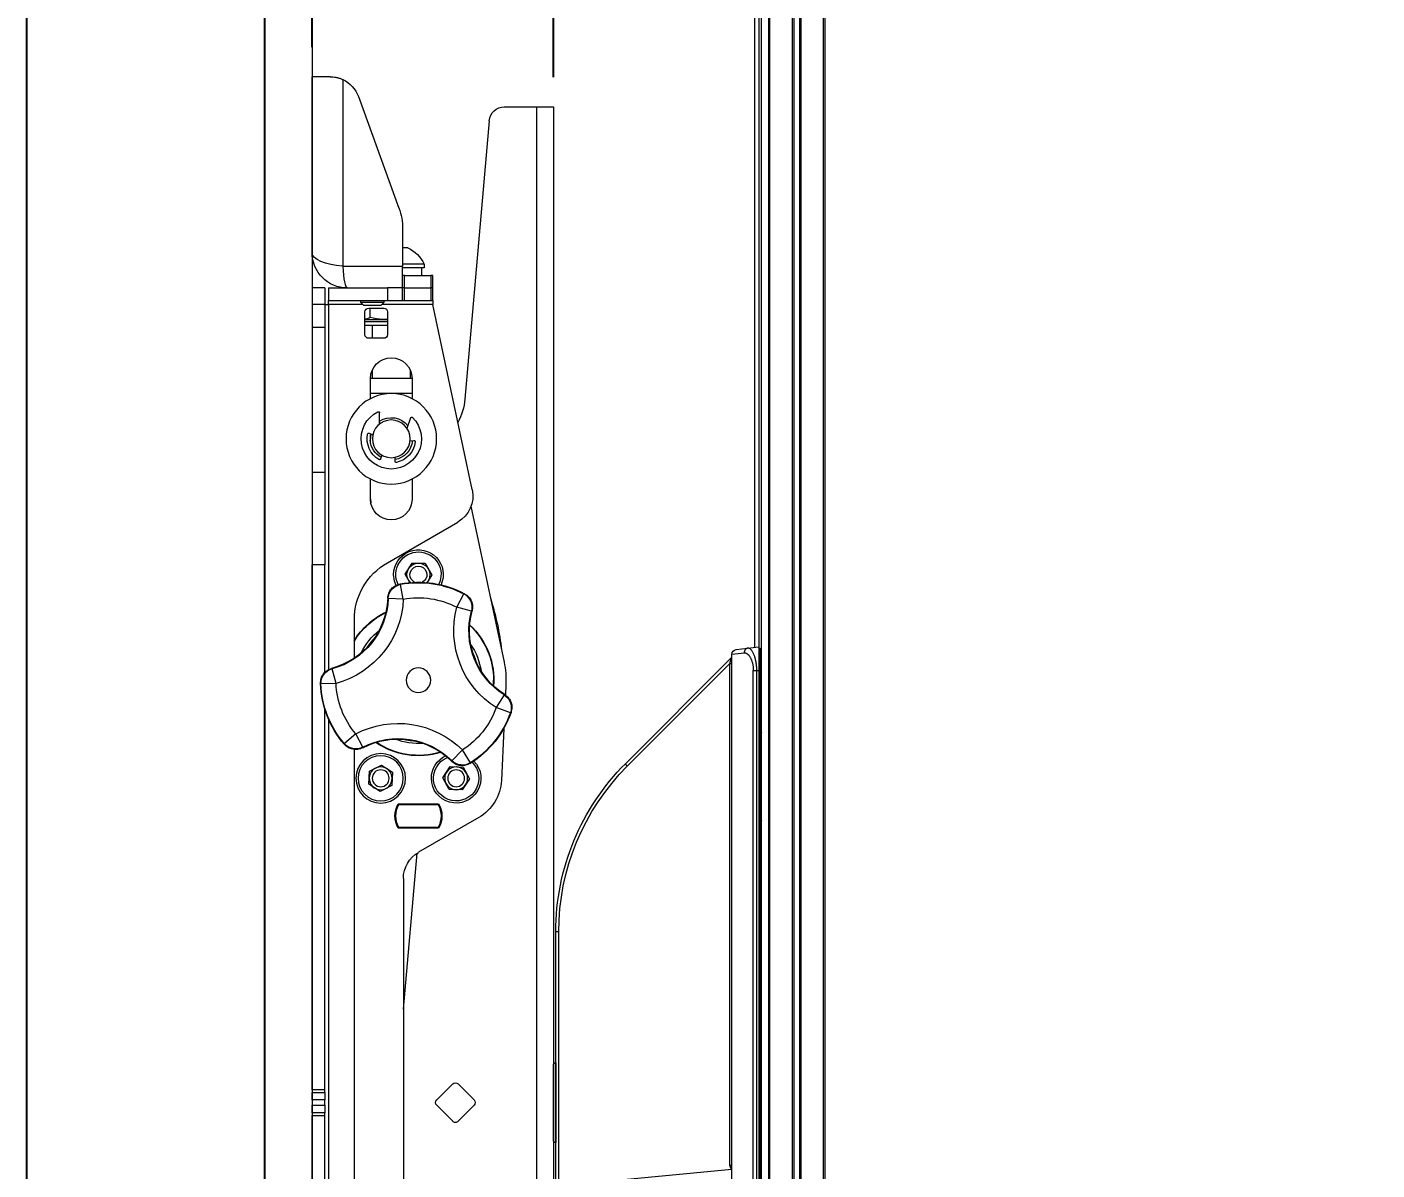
# Model space of a CAD drawing. Header units: millimetres. Extents: x -71336 to -35435, y -26189 to 22712.
# Drawn here: x -63671 to -63386.9, y -17327.9 to -17087.4 of the extents above; entities that cross this region are included whole.
import ezdxf

# ---------------------------------------------------------------- set-up
doc = ezdxf.new("R2010")
doc.units = ezdxf.units.MM
doc.layers.add('SC - Containment', color=30, linetype='Continuous')
doc.layers.add('SC - Dimensions', color=1, linetype='Continuous')
doc.layers.add('SC - Equipment', color=7, linetype='Continuous', lineweight=13)
doc.styles.get("Standard").update_dxf_attribs({"font": 'arial.ttf', "height": 35})
doc.dimstyles.new('MJC', dxfattribs={"dimscale": 25, "dimtxt": 35, "dimasz": 1, "dimexe": 0.25, "dimexo": 0.25, "dimgap": 0.25, "dimtad": 1, "dimdec": 0, "dimzin": 0, "dimdsep": 46, "dimtxsty": 'Standard', "dimcen": 0.09, "dimclrd": 1, "dimclre": 1, "dimclrt": 7, "dimadec": 0, "dimazin": 0, "dimtfac": 1, "dimtdec": 0, "dimtofl": 0, "dimtmove": 0, "dimatfit": 3, "dimfxl": 1, "dimtolj": 1, "dimtzin": 0, "dimarcsym": 0})

# ---------------------------------------------------------------- blocks, each defined once
blk = doc.blocks.new('*D144')
at = {"layer": 'Defpoints', "color": 0, "transparency": 16777216}
for p in [(-63560.22, -16734.97), (-63611.02, -17097.85), (-63560.22, -17104.2)]:
    blk.add_point(p, dxfattribs=at)
at = {"layer": 'SC - Dimensions', "color": 1, "lineweight": -2, "transparency": 16777216}
for p, q in [((-63611.02, -17091.6), (-63611.02, -16728.72)), ((-63560.22, -17097.95), (-63560.22, -16728.72)), ((-63636.02, -16734.97), (-63661.02, -16734.97)), ((-63535.22, -16734.97), (-63451.25, -16734.97))]:
    blk.add_line(p, q, dxfattribs=at)
at = {"layer": 'SC - Dimensions', "color": 1, "transparency": 16777216}
for points in [[(-63636.02, -16730.8), (-63636.02, -16739.13), (-63611.02, -16734.97)], [(-63535.22, -16730.8), (-63535.22, -16739.13), (-63560.22, -16734.97)]]:
    blk.add_solid(points, dxfattribs=at)
at = {"layer": 'SC - Dimensions', "color": 7, "transparency": 16777216, "insert": (-63479.19, -16710.85), "char_height": 35, "attachment_point": 5}
blk.add_mtext('\\A1;51', dxfattribs=at)
blk = doc.blocks.new('*D145')
at = {"layer": 'Defpoints', "color": 0, "transparency": 16777216}
for p in [(-63503.13, -16834.97), (-63503.13, -16935.27), (-63560.22, -17104.2)]:
    blk.add_point(p, dxfattribs=at)
at = {"layer": 'SC - Dimensions', "color": 1, "lineweight": -2, "transparency": 16777216}
for p, q in [((-63560.22, -17097.95), (-63560.22, -16828.72)), ((-63503.13, -16929.02), (-63503.13, -16828.72)), ((-63585.22, -16834.97), (-63610.22, -16834.97)), ((-63478.13, -16834.97), (-63386.91, -16834.97))]:
    blk.add_line(p, q, dxfattribs=at)
at = {"layer": 'SC - Dimensions', "color": 1, "transparency": 16777216}
for points in [[(-63585.22, -16830.8), (-63585.22, -16839.13), (-63560.22, -16834.97)], [(-63478.13, -16830.8), (-63478.13, -16839.13), (-63503.13, -16834.97)]]:
    blk.add_solid(points, dxfattribs=at)
at = {"layer": 'SC - Dimensions', "color": 7, "transparency": 16777216, "insert": (-63418.23, -16810.92), "char_height": 35, "attachment_point": 5}
blk.add_mtext('\\A1;57', dxfattribs=at)
blk = doc.blocks.new('SONY FW-49XE8001 - SIDE')
at = {"layer": 'SC - Equipment'}
for points in [[(-50.74, -159.98), (-50.78, -159.94), (-50.81, -159.91), (-50.83, -159.87), (-50.86, -159.83), (-50.89, -159.78), (-50.91, -159.72), (-50.94, -159.67), (-50.96, -159.61), (-50.98, -159.54), (-50.99, -159.48), (-51.01, -159.41), (-51.02, -159.34), (-51.03, -159.27), (-51.03, -159.19), (-51.03, -159.11), (-51.03, -159.11), (-51.03, 472.09, 0.028269)], [(-56.01, 473.59), (-56.01, -160.11, 0.414296), (-55.71, -160.41), (-31.81, -160.41)], [(-49.52, -159.98), (-49.49, -159.94), (-49.46, -159.91), (-49.43, -159.87), (-49.41, -159.83), (-49.38, -159.78), (-49.35, -159.72), (-49.33, -159.67), (-49.31, -159.61), (-49.29, -159.54), (-49.27, -159.48), (-49.26, -159.41), (-49.25, -159.34), (-49.24, -159.27), (-49.23, -159.19), (-49.23, -159.11), (-49.23, -159.11), (-49.23, 472.09, -0.028269)], [(-43.95, -159.21), (-43.95, -159.21), (-43.01, -159.21, 0.414369), (-42.71, -158.91), (-42.71, 468.45, 0.070482), (-42.72, 468.53), (-44.2, 473.67, 0.335075), (-44.48, 473.89), (-49.23, 473.89)], [(-44.28, -160.11), (-44.3, -160.11), (-44.31, -160.1), (-44.32, -160.1), (-44.33, -160.08), (-44.34, -160.07), (-44.36, -160.04), (-44.36, -160.04), (-44.38, -159.99), (-44.39, -159.95), (-44.41, -159.91), (-44.42, -159.86), (-44.42, -159.82), (-44.44, -159.72), (-44.46, -159.62), (-44.47, -159.51), (-44.47, -159.5), (-44.48, -159.39), (-44.48, -159.29), (-44.48, -159.18), (-44.48, -159.11), (-44.45, 472.59, -0.194205)], [(-43.99, -159.4, -0.014598), (-43.98, -159.29, -0.012703), (-43.97, -159.18), (-43.96, -159.16), (-43.96, -159.13), (-43.95, -159.1), (-43.94, -159.07), (-43.93, -159.04), (-43.92, -159.01), (-43.9, -158.98), (-43.9, -158.98), (-43.89, -158.96), (-43.87, -158.94), (-43.86, -158.93), (-43.85, -158.92), (-43.84, -158.91), (-43.82, -158.91), (-42.72, -158.91), (-42.72, 467.88), (-42.72, 467.88), (-43.86, 471.85, 0.020571), (-43.9, 471.98, 0.024263), (-43.94, 472.08)], [(-42.71, 451.77), (-42.1, 451.71, -0.383851), (-41.21, 450.72), (-41.21, 190.92)], [(-42.11, 190.73), (-42.41, 190.77), (-42.41, -159.39), (-32.31, -159.21), (-0.12, -157.52, 0.398867), (0.59, -156.78), (0.59, 131.08, 0.198915), (-14.05, 166.43), (-36.31, 188.69, -0.198753), (-36.46, 189.05)], [(-36.46, -33.71), (-36.46, 189.45, 0.378837), (-37.34, 190.45), (-42.11, 191.03), (-42.11, -159.38)], [(0.59, 86.7), (0.62, 86.7, 0.398988), (1.09, 87.2), (1.09, 103, 0.398882), (0.62, 103.5), (0.59, 103.5)], [(-36.05, 81.88), (-36.05, 81.83), (-36.05, 81.77), (-36.06, 81.72), (-36.07, 81.66), (-36.09, 81.6), (-36.11, 81.55), (-36.13, 81.49), (-36.14, 81.47), (-36.17, 81.41), (-36.2, 81.36), (-36.23, 81.31), (-36.26, 81.26), (-36.3, 81.22), (-36.33, 81.18), (-36.37, 81.14), (-36.41, 81.11, -0.008595), (-36.46, 81.24)], [(-36.46, 23.17), (-10.79, 25.64, 0.386372), (-4.91, 32.11), (-4.91, 72.17, 0.386373), (-10.79, 78.64), (-36.46, 81.11)]]:
    blk.add_lwpolyline(points, format="xyb", dxfattribs=at)
for points in [[(-55.71, -160.41), (-55.71, 473.89)], [(-49.52, 473.39), (-49.52, -159.98), (-50.74, -159.98), (-50.74, 473.39)], [(-44.2, 472.29), (-44.2, -159.11), (-49.23, -159.11)], [(-41.21, 446.74), (-42.1, 446.74), (-42.1, 191.03)], [(-41.73, -156.38), (-41.73, 186.03), (-41.73, 186.09), (-41.72, 186.31), (-41.71, 186.53), (-41.69, 186.75), (-41.67, 186.96), (-41.65, 187.17), (-41.62, 187.38), (-41.59, 187.58), (-41.55, 187.78), (-41.52, 187.98), (-41.49, 188.1), (-41.45, 188.29), (-41.4, 188.47), (-41.35, 188.65), (-41.3, 188.83), (-41.26, 188.96), (-41.21, 189.11), (-41.15, 189.26), (-41.1, 189.4), (-41.04, 189.54), (-41, 189.63), (-40.94, 189.75), (-40.88, 189.87), (-40.81, 189.98), (-40.75, 190.09), (-40.71, 190.15), (-40.66, 190.23), (-40.6, 190.3), (-40.55, 190.36), (-40.5, 190.42), (-40.44, 190.48), (-40.43, 190.49), (-40.37, 190.54), (-40.32, 190.59), (-40.27, 190.63), (-40.21, 190.66), (-40.16, 190.69), (-40.11, 190.71), (-40.06, 190.73), (-40.02, 190.74), (-39.97, 190.75), (-39.93, 190.76), (-39.89, 190.76), (-39.85, 190.75), (-39.79, 190.75), (-39.74, 190.73), (-39.69, 190.72), (-39.64, 190.7), (-39.59, 190.68), (-39.54, 190.66), (-39.49, 190.63), (-39.47, 190.61), (-39.42, 190.58), (-39.38, 190.54), (-39.34, 190.51), (-39.3, 190.47), (-39.26, 190.43), (-39.23, 190.38), (-39.2, 190.34), (-39.17, 190.29), (-39.14, 190.24), (-39.12, 190.19), (-39.1, 190.13), (-39.08, 190.07), (-39.06, 190.02), (-39.05, 189.96), (-39.04, 189.9), (-39.04, 189.88), (-39.04, 189.82), (-39.04, 189.76), (-39.08, 189.77), (-39.13, 189.77), (-39.18, 189.76), (-39.23, 189.76), (-39.28, 189.75), (-39.33, 189.74), (-39.39, 189.72), (-39.44, 189.7), (-39.49, 189.68), (-39.54, 189.65), (-39.6, 189.62), (-39.65, 189.58), (-39.71, 189.54), (-39.77, 189.49), (-39.82, 189.44), (-39.88, 189.39), (-39.94, 189.33), (-40, 189.26), (-40.06, 189.19), (-40.12, 189.12), (-40.17, 189.04), (-40.23, 188.96), (-40.29, 188.87), (-40.29, 188.87), (-40.34, 188.78), (-40.39, 188.69), (-40.44, 188.59), (-40.48, 188.5), (-40.53, 188.39), (-40.56, 188.31), (-40.61, 188.19), (-40.65, 188.06), (-40.69, 187.93), (-40.73, 187.8), (-40.77, 187.67), (-40.78, 187.64), (-40.81, 187.5), (-40.84, 187.36), (-40.87, 187.22), (-40.89, 187.08), (-40.91, 186.94), (-40.93, 186.79), (-40.94, 186.65), (-40.95, 186.49), (-40.96, 186.34), (-40.97, 186.19), (-40.97, 186.03), (-40.97, 186.03)], [(-14.05, 166.43), (-14.05, 166.43), (-14.05, 166.42), (-14.05, 166.41), (-14.05, 166.39), (-14.06, 166.38), (-14.06, 166.38), (-14.08, 166.35), (-14.1, 166.32), (-14.13, 166.27), (-14.14, 166.26), (-14.18, 166.21), (-14.23, 166.15), (-14.27, 166.1), (-14.28, 166.09), (-14.32, 166.04), (-14.37, 165.99), (-14.41, 165.94), (-14.45, 165.9), (-36.05, 187.49), (-36.08, 187.61), (-36.1, 187.73), (-36.13, 187.85), (-36.14, 187.86), (-36.16, 187.99), (-36.19, 188.1), (-36.22, 188.22), (-36.22, 188.23), (-36.25, 188.34), (-36.26, 188.4), (-36.27, 188.47), (-36.29, 188.55), (-36.3, 188.57), (-36.31, 188.66), (-36.31, 188.67), (-36.32, 188.68), (-36.32, 188.69), (-36.32, 188.69), (-36.31, 188.69)], [(-42.41, 185.66), (-42.11, 185.62)], [(-40.97, -156.38), (-40.97, 186.03), (-41.73, 186.03), (-42.11, 186.07)], [(-36.46, 81.88), (-36.05, 81.88), (-36.05, 187.49), (-36.46, 187.49)], [(-42.41, -153.34), (-42.66, -153.34), (-42.66, 182.66), (-42.41, 182.66)], [(-42.66, 173.29), (-42.71, 173.29)], [(-42.71, 172.99), (-42.66, 172.94)], [(-42.71, 167.29), (-42.66, 167.29)], [(-42.71, 161.29), (-42.66, 161.29)], [(-42.71, 155.59), (-42.66, 155.64)], [(-0.06, -14.77), (-0.05, -13.8), (-0.03, -9.86), (-0.02, -5.91), (0, -1.97), (0, 1.97), (0, 4.95), (0, 8.89), (-0.01, 12.84), (-0.02, 16.78), (-0.03, 20.72), (-0.03, 24.66), (-0.03, 131.08), (0.59, 131.08)], [(0.62, 103.5), (0.62, 86.7)]]:
    blk.add_lwpolyline(points, dxfattribs=at)
for centre, radius, start, end in [((-1508.92, -12114.66), 12391.91, 83.17575, 83.187745), ((-49.28, 131.08), 49.25, 359.9999, 44.9996), ((-10.75, 135.35), 37.22, 149.0133, 149.1669)]:
    blk.add_arc(centre, radius, start, end, dxfattribs=at)
blk = doc.blocks.new('CHIEF MSM1U - SIDE')
at = {"layer": 'SC - Equipment', "color": 146, "true_color": 0x105689}
for p, q in [((-3.78, 216.46), (0, 216.46)), ((0, 179.43), (0, 216.46)), ((-6.45, 215.88), (-6.45, 176.62)), ((-9.75, 212.29), (-18.28, 188.84)), ((-50.8, 210.11), (-50.8, -208.99)), ((-47.2, 210.11), (-50.8, 210.11)), ((-47.2, 210.11), (-47.2, -208.99)), ((-40.44, 210.11), (-47.2, 210.11)), ((-37.28, 207.22), (-32.15, 148.61)), ((-19.05, 184.5), (-19.05, 176.62)), ((-20.14, 180.47), (-19.05, 180.47)), ((-23.62, 177.05), (-23.62, 176.26)), ((-23.62, 177.05), (-19.05, 177.05)), ((-23.62, 176.26), (-19.05, 176.26)), ((-23.02, 176.26), (-23.02, 174.67)), ((-6.45, 176.62), (-19.05, 176.62)), ((-19.05, 172.01), (-19.05, 176.62)), ((-25.4, 172.01), (-25.4, 174.67)), ((-25.4, 174.67), (-24.98, 174.67)), ((-24.98, 174.67), (-24.98, 172.01)), ((-19.48, 174.67), (-24.98, 174.67)), ((-19.48, 172.01), (-19.48, 174.67)), ((-19.48, 174.67), (-19.05, 174.67)), ((-25.4, 169.35), (-25.4, 172.01)), ((-25.4, 172.01), (-25.4, 172.01)), ((-25.4, 172.01), (-24.98, 172.01)), ((-24.98, 172.01), (-24.98, 169.36)), ((-19.48, 172.01), (-24.98, 172.01)), ((-19.48, 169.36), (-19.48, 172.01)), ((-19.48, 172.01), (-19.05, 172.01)), ((-19.05, 169.36), (-19.05, 172.01)), ((-19.05, 172.01), (-18.67, 172.01)), ((-18.67, 172.01), (-15.88, 172.01)), ((-15.88, 172.01), (-15.88, 169.36)), ((-3.45, 172.01), (-15.88, 172.01)), ((-3.45, 172.01), (-3.45, 169.36)), ((-2.66, 172.01), (-2.66, 168.56)), ((-2.66, 172.01), (0, 172.01)), ((0, 172.01), (0, 168.56)), ((-33.69, 129.57), (-25.4, 168.56)), ((-25.4, 169.36), (-25.4, 169.35)), ((-24.98, 169.36), (-25.4, 169.36)), ((-25.4, 169.35), (-25.4, 168.56)), ((-25.4, 168.56), (-14.73, 168.56)), ((-19.48, 169.36), (-24.98, 169.36)), ((-19.05, 169.36), (-19.48, 169.36)), ((-15.88, 169.36), (-19.05, 169.36)), ((-3.45, 169.36), (-15.88, 169.36)), ((-15.11, 169.36), (-15.11, 168.95)), ((-15.11, 168.95), (-14.48, 168.32)), ((-15.11, 168.95), (-10.29, 168.95)), ((-11.91, 167.77), (-15.08, 167.77)), ((-14.48, 168.32), (-10.92, 168.32)), ((-12.22, 165.87), (-12.22, 167.77)), ((-10.92, 168.32), (-10.29, 168.95)), ((-10.67, 168.56), (-3.45, 168.56)), ((-10.29, 168.95), (-10.29, 169.36)), ((-3.45, 168.56), (-3.45, 169.36)), ((-2.66, 168.56), (-3.45, 168.56)), ((-3.45, 168.56), (-3.45, 91.64)), ((-2.66, 168.56), (0, 168.56)), ((-2.66, 168.56), (-2.66, 163.7)), ((0, 168.56), (0, 163.7)), ((-15.88, 166.98), (-15.88, 162.21)), ((-15.88, 165.33), (-11.11, 165.33)), ((-15.88, 164.87), (-11.11, 164.87)), ((-11.11, 162.21), (-11.11, 166.98)), ((-15.88, 164.08), (-11.3, 164.08)), ((-12.7, 161.42), (-12.7, 164.08)), ((-2.66, 163.7), (0, 163.7)), ((-2.66, 163.7), (-2.66, 133.21)), ((0, 163.7), (0, 133.21)), ((-15.08, 161.42), (-11.91, 161.42)), ((-20.64, 154.79), (-20.64, 152.96)), ((-12.7, 152.96), (-12.7, 154.79)), ((-21.04, 152.96), (-12.3, 152.96)), ((-21.04, 152.96), (-21.04, 148.73)), ((-12.3, 148.73), (-12.3, 152.96)), ((-21.04, 149.79), (-12.3, 149.79)), ((-14.22, 143.39), (-14.21, 145.72)), ((-20.72, 144.67), (-19.97, 142.46)), ((-20.61, 139.84), (-21.43, 139.92)), ((-21.04, 139.88), (-21.04, 139.44)), ((-12.04, 141.43), (-12.79, 141.1)), ((-12.3, 139.44), (-12.3, 141.08)), ((-17.47, 135.55), (-17.46, 136.37)), ((-14.69, 136.82), (-14.43, 136.04)), ((-21.04, 131.8), (-21.04, 127.56)), ((-12.3, 127.56), (-12.3, 131.8)), ((-2.66, 133.21), (0, 133.21)), ((-2.66, 133.21), (-2.66, 113.77)), ((0, 133.21), (0, 113.77)), ((-33.44, 126.06), (-40.4, 93.29)), ((-12.3, 127.59), (-12.36, 126.82)), ((-15.84, 114.19), (-30.65, 122.75)), ((-23.83, 114.07), (-25.17, 111.63)), ((-21.04, 114.13), (-23.83, 114.07)), ((-19.6, 111.75), (-21.04, 114.13)), ((-2.66, 113.77), (0, 113.77)), ((-2.66, 91.02), (-2.66, 113.77)), ((0, 3.27), (0, 113.77)), ((-25.17, 111.63), (-24.19, 110.01)), ((-20.55, 110.01), (-19.6, 111.75)), ((-20.34, 110.4), (-20.64, 110.02)), ((-19.2, 106.52), (-18.62, 109.64)), ((-30.47, 104.81), (-31.95, 107.62)), ((-19.2, 106.52), (-16.03, 106.65)), ((-15.93, 106.72), (-16.03, 106.65)), ((-33.54, 103.99), (-33.66, 104.03)), ((-33.54, 103.99), (-30.47, 104.81)), ((-8.89, 94.1), (-8.89, 102.16)), ((-12.24, 97.11), (-12.68, 97.66)), ((-34.07, 94.42), (-34.33, 93.76)), ((-5.04, 88.8), (-4.22, 91.86)), ((-4.22, 91.86), (-4.12, 91.94)), ((-40.78, 88.6), (-40.68, 86.31)), ((-38.15, 88.27), (-38.19, 89.46)), ((-5.04, 88.8), (-1.87, 88.67)), ((-40.55, 86.42), (-40.44, 86.37)), ((-40.44, 86.37), (-38.74, 83.69)), ((-41.74, 82.63), (-38.74, 83.69)), ((-2.66, 3.27), (-2.66, 83.42)), ((-3.45, 81.27), (-3.45, -82.71)), ((-40.35, 79.33), (-39.83, 68.38)), ((-20.79, 76.86), (-20.79, 76.86)), ((-10.67, 75.37), (-9.2, 78.18)), ((-9.2, 78.18), (-6.79, 76.11)), ((-33.32, 72.09), (-31.63, 74.78)), ((-29.39, 72.53), (-31.63, 74.78)), ((-10.66, 75.25), (-10.67, 75.37)), ((-8.89, -81.46), (-8.89, 74.93)), ((-31.81, 71.18), (-33.1, 68.71)), ((-29.03, 71.29), (-31.81, 71.18)), ((-29.39, 72.53), (-29.36, 72.41)), ((-27.53, 68.94), (-29.03, 71.29)), ((-14.59, 71.61), (-16.93, 70.09)), ((-12.11, 70.34), (-14.59, 71.61)), ((-33.1, 68.71), (-31.61, 66.36)), ((-28.82, 66.47), (-27.53, 68.94)), ((-16.93, 70.09), (-16.78, 67.31)), ((-11.96, 67.56), (-12.11, 70.34)), ((-31.61, 66.36), (-28.82, 66.47)), ((-16.78, 67.31), (-14.3, 66.04)), ((-14.3, 66.04), (-11.96, 67.56)), ((-18.13, 63.43), (-26.63, 63.43)), ((-26.41, 63.43), (-26.51, 63.27)), ((-26.51, 63.27), (-18.26, 63.27)), ((-18.26, 63.27), (-18.35, 63.43)), ((-35.08, 60.58), (-22.38, 53.24)), ((-26.63, 58.35), (-18.13, 58.35)), ((-18.26, 58.51), (-26.51, 58.51)), ((-26.51, 58.51), (-26.41, 58.35)), ((-18.35, 58.35), (-18.26, 58.51)), ((-19.21, 20.21), (-22.08, 53.06)), ((-19.21, 47.74), (-19.21, -46.62)), ((-34.09, 1.12), (-30.72, 4.49)), ((-29.6, 4.49), (-26.23, 1.12)), ((-2.66, 3.27), (0, 3.27)), ((-2.66, 2.71), (-2.66, 3.27)), ((0, 3.27), (0, 2.71)), ((-30.72, -3.37), (-34.09, 0)), ((-26.23, 0), (-29.6, -3.37)), ((0, 2.71), (-2.66, 2.71)), ((-2.66, 2.71), (-2.66, 1.12)), ((-2.66, 1.12), (0, 1.12)), ((-2.66, 0), (-2.66, 1.12)), ((0, 0), (-2.66, 0)), ((-2.66, 0), (-2.66, -1.59)), ((0, 1.12), (0, 2.71)), ((0, 1.12), (0, 0)), ((0, -1.59), (0, 0)), ((-2.66, -1.59), (0, -1.59)), ((-2.66, -2.15), (-2.66, -1.59)), ((0, -2.15), (-2.66, -2.15)), ((-2.66, -83.47), (-2.66, -2.15)), ((0, -1.59), (0, -2.15)), ((0, -112.65), (0, -2.15))]:
    blk.add_line(p, q, dxfattribs=at)
at = {"layer": 'SC - Equipment', "color": 146, "true_color": 0x105689, "flags": 128}
for points in [[(-6.45, 176.62), (-5.15, 176.73), (-3.92, 176.93), (-2.81, 177.21), (-1.84, 177.56), (-1.06, 177.97), (-0.48, 178.43), (-0.12, 178.93), (0, 179.43)], [(-6.45, 176.62), (-6.52, 175.64), (-6.61, 174.74), (-6.71, 173.95), (-6.84, 173.27), (-6.97, 172.73), (-7.11, 172.34), (-7.27, 172.09), (-7.42, 172.01)], [(-11.3, 164.08), (-11.15, 164.09), (-11.11, 164.1)], [(-12.35, 141.3), (-12.33, 141.23), (-12.23, 139.96)], [(-17.68, 109.41), (-17.34, 110.34), (-17.16, 111.69)], [(-20.87, 110.74), (-21.35, 110.23), (-21.62, 110.08)], [(-18.62, 109.64), (-18.59, 109.66), (-18.5, 109.72)], [(-32.09, 107.67), (-31.99, 107.63), (-31.95, 107.62)], [(-13.28, 98.51), (-12.36, 97.47), (-11.55, 96.34)], [(-13.21, 98.4), (-12.28, 97.34), (-11.64, 96.43)], [(-34.76, 92.82), (-34.04, 94.8), (-33.75, 95.4)], [(-34.7, 92.94), (-34.09, 94.64), (-33.79, 95.27)], [(-34.39, 93.89), (-34.25, 94.27), (-33.79, 95.28)], [(-1.76, 88.77), (-1.84, 88.7), (-1.87, 88.67)], [(-41.74, 82.63), (-41.77, 82.65), (-41.87, 82.69)], [(-19.1, 77.06), (-19.74, 76.91), (-21.84, 76.65)], [(-19.23, 77.05), (-20.61, 76.78), (-21.72, 76.68)], [(-20.83, 76.86), (-20.23, 76.95), (-20.13, 76.96)], [(-6.79, 76.11), (-6.78, 76.07), (-6.77, 75.97)], [(-33.29, 71.96), (-33.31, 72.05), (-33.32, 72.09)]]:
    blk.add_lwpolyline(points, dxfattribs=at)
at = {"layer": 'SC - Equipment', "color": 146, "true_color": 0x105689}
for centre, radius in [((-16.67, 140.26), 9.53), ((-16.67, 140.26), 3.97), ((-22.38, 89.46), 2.58), ((-14.44, 68.82), 5.22), ((-30.32, 68.82), 2.41), ((-14.44, 68.82), 4.76), ((-14.44, 68.82), 2.41), ((-30.32, 68.82), 1.78), ((-14.44, 68.82), 1.78)]:
    blk.add_circle(centre, radius, dxfattribs=at)
for centre, radius, start, end in [((-3.78, 210.11), 6.35, 114.8438, 160), ((-40.44, 206.94), 3.18, 5, 90), ((-6.35, 184.5), 12.7, 160, 180), ((-16.67, 173.48), 7.81, 116.4163, 152.8457), ((-7.42, 179.43), 7.42, 270, 0), ((-15.08, 166.98), 0.794, 90, 180), ((-11.91, 166.98), 0.794, 0, 90), ((-15.08, 162.21), 0.794, 180, 270), ((-11.91, 162.21), 0.794, 270, 0), ((-16.67, 152.96), 4.37, 0, 180), ((-19.5, 149.72), 12.7, 185, 208.2656), ((-16.67, 140.26), 6.35, 134.7883, 63.5418), ((-13.95, 145.72), 0.254, 63.5418, 179.5907), ((-20.96, 144.59), 0.254, 18.7394, 134.7883), ((-16.67, 140.26), 4.45, 56.559, 141.7712), ((-21.46, 139.66), 0.254, 84.4653, 187.1494), ((-16.67, 140.26), 5.08, 187.1494, 257.4177), ((-16.67, 140.26), 4.45, 184.9081, 259.6858), ((-16.67, 140.26), 4.45, 298.6443, 356.1311), ((-16.67, 140.26), 5.08, 300.9125, 11.1808), ((-11.93, 141.2), 0.254, 11.1808, 113.8648), ((-17.72, 135.55), 0.254, 257.4177, 359.7544), ((-14.19, 136.12), 0.254, 198.5758, 300.9125), ((-27.48, 128.25), 6.35, 168, 240), ((-16.67, 127.56), 4.37, 180, 0), ((-22.38, 111.69), 5.22, 0, 204.3477), ((-22.38, 111.69), 4.76, 91.2723, 205.4885), ((-22.38, 111.69), 2.41, 327.852, 223.801), ((-22.38, 111.69), 4.76, 333.5652, 91.2723), ((-22.78, 102.16), 13.89, 0, 60), ((-22.38, 111.69), 1.78, 327.852, 244.599), ((-22.38, 89.46), 20.63, 79.1673, 118.0689), ((-22.38, 89.46), 20.53, 79.437, 117.7992), ((-19.2, 106.52), 3.18, 2.3403, 79.4215), ((16.46, 89.46), 56.69, 162.4165, 173.5835), ((-30.47, 104.81), 3.18, 117.8147, 194.8959), ((-22.38, 89.46), 17.35, 79.437, 117.7992), ((-0.05, 107.3), 19.16, 182.3248, 254.9114), ((-0.05, 107.3), 15.99, 182.3248, 254.9114), ((-0.05, 107.3), 15.88, 182.0793, 255.157), ((-48.99, 99.88), 15.88, 302.0793, 15.157), ((-48.99, 99.88), 15.99, 302.3248, 14.9114), ((-48.99, 99.88), 15.88, 308.6181, 15.157), ((-48.99, 99.88), 19.16, 302.3248, 14.9114), ((-22.38, 89.46), 15.88, 31.8144, 64.5015), ((-22.38, 89.46), 15.81, 31.4416, 64.3189), ((-22.38, 89.46), 15.88, 132.735, 184.5012), ((-22.38, 89.46), 15.81, 132.9176, 180), ((-22.38, 89.46), 13.33, 25.5171, 51.7191), ((-22.38, 89.46), 13.33, 145.5179, 171.7183), ((-22.38, 89.46), 18.42, 168, 182.6931), ((-5.04, 88.8), 3.18, 357.8147, 74.8959), ((-22.38, 89.46), 17.35, 319.437, 357.7992), ((-22.38, 89.46), 20.53, 319.437, 357.7992), ((-22.38, 89.46), 20.63, 319.1673, 358.0689), ((-38.74, 83.69), 3.18, 122.3403, 199.4215), ((-48.99, 99.88), 15.88, 302.0793, 308.6181), ((-22.38, 89.46), 20.63, 199.1673, 238.0689), ((-22.38, 89.46), 20.53, 199.437, 237.7992), ((-22.38, 89.46), 17.35, 199.437, 237.7992), ((-18.1, 61.21), 19.16, 62.3248, 134.9114), ((-18.1, 61.21), 15.99, 62.3248, 134.9114), ((-18.1, 61.21), 15.88, 62.0793, 135.157), ((-22.38, 89.46), 13.33, 265.5171, 291.7191), ((-22.38, 89.46), 15.88, 252.7347, 304.5015), ((-22.38, 89.46), 15.81, 252.9173, 304.3189), ((-9.2, 78.18), 3.18, 242.3403, 319.4215), ((-30.32, 68.82), 5.22, 135.8485, 0), ((-30.32, 68.82), 4.76, 134.8449, 67.4369), ((-31.63, 74.78), 3.18, 237.8147, 314.8959), ((-30.32, 68.82), 5.22, 0, 64.8491), ((-30.32, 68.82), 9.53, 182.6931, 240), ((-22.38, 60.89), 4.95, 149.1481, 210.8519), ((-22.38, 60.89), 4.76, 150, 210), ((-22.38, 60.89), 4.76, 330, 30), ((-22.38, 60.89), 4.95, 329.1481, 30.8519), ((-25.56, 47.74), 6.35, 0, 60), ((-30.16, 3.93), 0.794, 45, 135), ((-33.53, 0.56), 0.794, 135, 225), ((-26.79, 0.56), 0.794, 315, 45), ((-30.16, -2.81), 0.794, 225, 315)]:
    blk.add_arc(centre, radius, start, end, dxfattribs=at)
for points, knots in [([(-3.78, 216.46), (-3.98, 216.46), (-4.37, 216.45), (-5, 216.36), (-5.65, 216.2), (-6.13, 216.02), (-6.4, 215.9), (-6.45, 215.88)], [0, 0, 0, 0, 0.230948, 0.467784, 0.698992, 0.937725, 1, 1, 1, 1]), ([(-12.22, 165.87), (-13.09, 165.68), (-14.3, 165.4), (-15.53, 165.46), (-15.88, 165.48)], [0, 0, 0, 0, 0.716629, 1, 1, 1, 1]), ([(-11.11, 165.5), (-11.23, 165.5), (-11.61, 165.5), (-11.97, 165.72), (-12.22, 165.87)], [0, 0, 0, 0, 0.3160281, 1, 1, 1, 1]), ([(-15.93, 106.72), (-15.98, 107.08), (-16.07, 107.79), (-16.65, 108.71), (-17.48, 109.42), (-18.16, 109.62), (-18.5, 109.72)], [0, 0, 0, 0, 0.250748, 0.501501, 0.752227, 1, 1, 1, 1]), ([(-32.09, 107.67), (-32.39, 107.47), (-32.98, 107.07), (-33.56, 106.14), (-33.84, 105.09), (-33.72, 104.38), (-33.66, 104.03)], [0, 0, 0, 0, 0.250748, 0.501501, 0.752227, 1, 1, 1, 1]), ([(-1.76, 88.77), (-1.79, 89.13), (-1.83, 89.84), (-2.35, 90.81), (-3.12, 91.57), (-3.79, 91.82), (-4.12, 91.94)], [0, 0, 0, 0, 0.250748, 0.501501, 0.752227, 1, 1, 1, 1]), ([(-40.55, 86.42), (-40.84, 86.2), (-41.41, 85.76), (-41.92, 84.8), (-42.12, 83.73), (-41.95, 83.03), (-41.87, 82.69)], [0, 0, 0, 0, 0.250748, 0.501501, 0.752227, 1, 1, 1, 1]), ([(-10.66, 75.25), (-10.33, 75.11), (-9.66, 74.84), (-8.57, 74.88), (-7.55, 75.24), (-7.03, 75.73), (-6.77, 75.97)], [0, 0, 0, 0, 0.250748, 0.501501, 0.752227, 1, 1, 1, 1]), ([(-33.29, 71.96), (-32.97, 71.8), (-32.33, 71.48), (-31.23, 71.44), (-30.18, 71.73), (-29.63, 72.18), (-29.36, 72.41)], [0, 0, 0, 0, 0.250748, 0.501501, 0.752227, 1, 1, 1, 1])]:
    blk.add_open_spline(points, degree=3, knots=knots, dxfattribs=at)

msp = doc.modelspace()

# ---------------------------------------------------------------- linework, layer by layer
at = {"color": 7, "linetype": 'Continuous', "lineweight": 0, "ltscale": 3}
msp.add_line((-63611.023, -16019.268), (-63611.023, -18768.854), dxfattribs=at)
at = {"layer": 'SC - Containment', "ltscale": 0.2}
msp.add_lwpolyline([(-63671.023, -15839.354), (-63621.023, -15839.354), (-63621.023, -18958.681), (-63671.023, -18958.681)], close=True, dxfattribs=at)

# ---------------------------------------------------------------- block references
at = {"layer": 'SC - Equipment', "xscale": -1}
for name, p in [('SONY FW-49XE8001 - SIDE', (-63559.136, -17408.857)), ('CHIEF MSM1U - SIDE', (-63611.023, -17314.316))]:
    msp.add_blockref(name, p, dxfattribs=at)

# ---------------------------------------------------------------- dimensions: what is measured, and where the dimension line sits
at = {"layer": 'SC - Dimensions'}
for base, p1, p2, picture, middle in [((-63560.225, -16734.968), (-63611.023, -17097.851), (-63560.225, -17104.201), '*D144', (-63479.186, -16734.968)), ((-63503.127, -16834.968), (-63560.225, -17104.201), (-63503.127, -16935.268), '*D145', (-63418.227, -16834.968))]:
    dim = msp.add_linear_dim(base=base, p1=p1, p2=p2, dimstyle='MJC', dxfattribs=at)
    dim.commit()
    dim.dimension.update_dxf_attribs({"geometry": picture, "text_midpoint": middle, "dimtype": 160})

doc.saveas('drawing.dxf')
